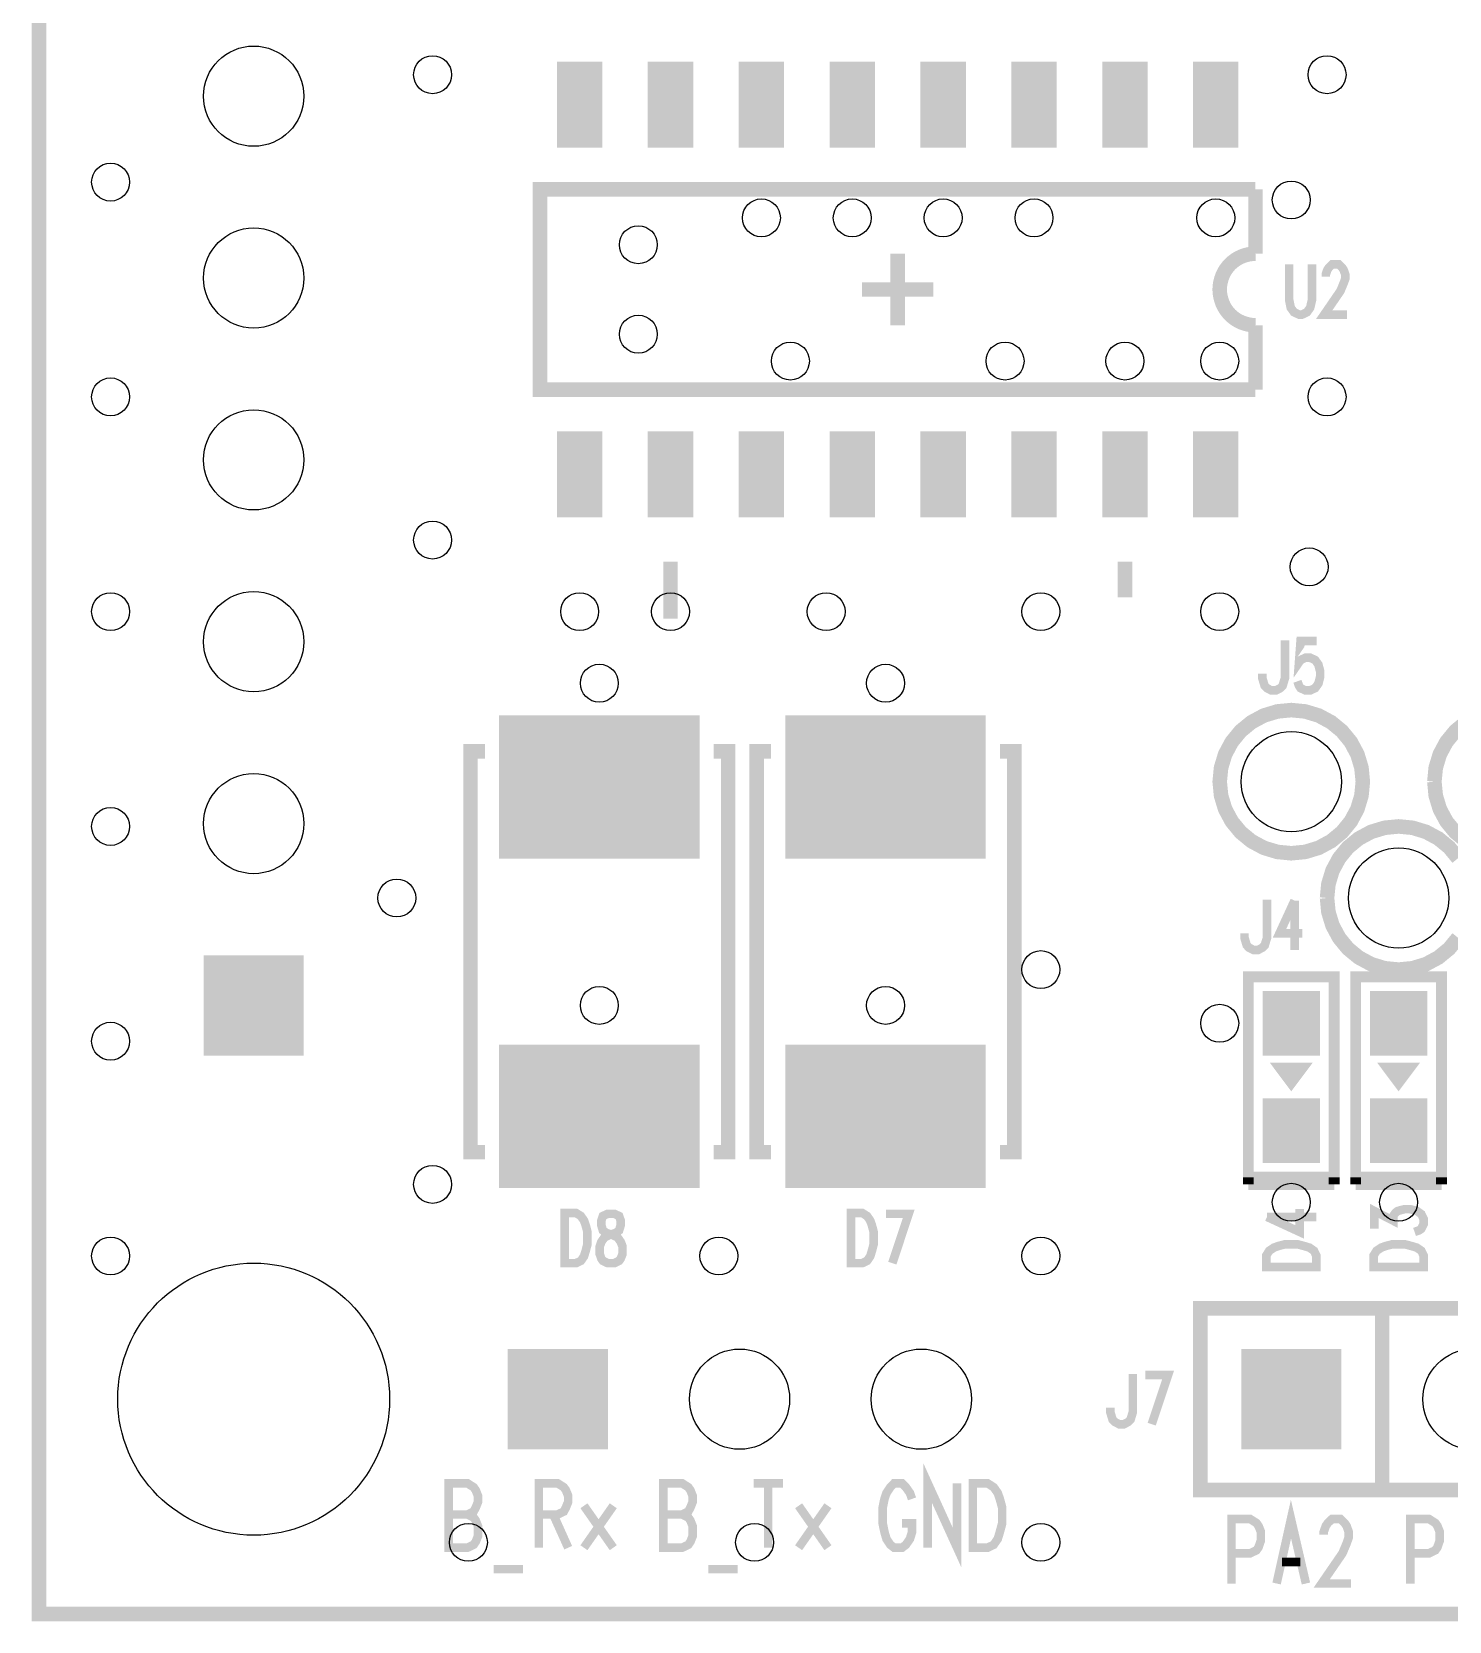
# Model space of a CAD drawing. Extents: x -0.1 to 57.1, y -0.1 to 42.5.
# Drawn here: x -0.1 to 19.71, y -0.1 to 22.1 of the extents above; entities that cross this region are included whole.
import ezdxf

# ---------------------------------------------------------------- set-up
doc = ezdxf.new("R2010")
doc.units = 0
doc.layers.get('0').update_dxf_attribs({"linetype": 'CONTINUOUS'})
doc.layers.add('02_ASSY1_GBR', color=6, linetype='CONTINUOUS')

# ---------------------------------------------------------------- blocks, each defined once
blk = doc.blocks.new('ROUND_13')
blk.add_circle((0, 0), 0.7)
blk = doc.blocks.new('ROUND_125')
blk.add_circle((0, 0), 1.9)
blk = doc.blocks.new('SQUARE_126')
blk.add_solid([(0.7, 0.7), (0.7, -0.7), (-0.7, 0.7), (-0.7, -0.7)])
blk = doc.blocks.new('RECTANGLE_130')
blk.add_solid([(1.4, 1), (1.4, -1), (-1.4, 1), (-1.4, -1)])
blk = doc.blocks.new('RECTANGLE_132')
blk.add_solid([(0.4, 0.45), (0.4, -0.45), (-0.4, 0.45), (-0.4, -0.45)])
blk = doc.blocks.new('ROUND_177')
blk.add_circle((0, 0), 0.265)

msp = doc.modelspace()

# ---------------------------------------------------------------- linework, layer by layer
at = {"layer": '02_ASSY1_GBR'}
for points, const_width in [([(0, 0), (57, 0), (57, 35), (0, 35), (0, 0)], 0.2032), ([(7.555, 21.683), (7.555, 20.483)], 0.635), ([(8.825, 21.683), (8.825, 20.483)], 0.635), ([(10.095, 21.683), (10.095, 20.483)], 0.635), ([(11.365, 21.683), (11.365, 20.483)], 0.635), ([(12.635, 21.683), (12.635, 20.483)], 0.635), ([(13.905, 21.683), (13.905, 20.483)], 0.635), ([(15.175, 21.683), (15.175, 20.483)], 0.635), ([(16.445, 21.683), (16.445, 20.483)], 0.635), ([(17, 17.1), (7, 17.1), (7, 19.9), (17, 19.9)], 0.2032), ([(17, 19.9), (17, 19)], 0.2032), ([(12, 19), (12, 18)], 0.2032), ([(17, 18), (16.951, 18.002), (16.902, 18.01), (16.855, 18.022), (16.809, 18.038), (16.764, 18.059), (16.722, 18.084), (16.683, 18.113), (16.646, 18.146), (16.613, 18.183), (16.584, 18.222), (16.559, 18.264), (16.538, 18.309), (16.522, 18.355), (16.51, 18.402), (16.502, 18.451), (16.5, 18.5), (16.502, 18.549), (16.51, 18.598), (16.522, 18.645), (16.538, 18.691), (16.559, 18.736), (16.584, 18.778), (16.613, 18.817), (16.646, 18.854), (16.683, 18.887), (16.722, 18.916), (16.764, 18.941), (16.809, 18.962), (16.855, 18.978), (16.902, 18.99), (16.951, 18.998), (17, 19)], 0.2032), ([(17.471, 18.85), (17.471, 18.352), (17.493, 18.245), (17.538, 18.182), (17.608, 18.15), (17.652, 18.15), (17.719, 18.182), (17.764, 18.245), (17.789, 18.352), (17.789, 18.85)], 0.12), ([(17.983, 18.68), (17.983, 18.712), (18.005, 18.776), (18.028, 18.808), (18.072, 18.85), (18.165, 18.85), (18.209, 18.808), (18.231, 18.776), (18.254, 18.712), (18.254, 18.648), (18.231, 18.585), (18.187, 18.479), (17.961, 18.15), (18.279, 18.15)], 0.12), ([(12.5, 18.5), (11.5, 18.5)], 0.2032), ([(17, 17.1), (17, 18)], 0.2032), ([(7.555, 16.518), (7.555, 15.318)], 0.635), ([(8.825, 16.518), (8.825, 15.318)], 0.635), ([(10.095, 16.518), (10.095, 15.318)], 0.635), ([(11.365, 16.518), (11.365, 15.318)], 0.635), ([(12.635, 16.518), (12.635, 15.318)], 0.635), ([(13.905, 16.518), (13.905, 15.318)], 0.635), ([(15.175, 16.518), (15.175, 15.318)], 0.635), ([(16.445, 16.518), (16.445, 15.318)], 0.635), ([(8.825, 14.7), (8.825, 13.9)], 0.2032), ([(15.175, 14.7), (15.175, 14.2)], 0.2032), ([(17.411, 13.6), (17.411, 13.07), (17.379, 12.964), (17.347, 12.932), (17.287, 12.9), (17.22, 12.9), (17.159, 12.932), (17.128, 12.964), (17.096, 13.07), (17.096, 13.133)], 0.12), ([(17.856, 13.589), (17.63, 13.589), (17.608, 13.292), (17.63, 13.324), (17.697, 13.356), (17.764, 13.356), (17.834, 13.324), (17.879, 13.261), (17.904, 13.165), (17.904, 13.091), (17.879, 12.995), (17.834, 12.932), (17.764, 12.9), (17.697, 12.9), (17.63, 12.932), (17.608, 12.964), (17.586, 13.027)], 0.12), ([(16.5, 11.625), (16.519, 11.43), (16.576, 11.242), (16.669, 11.069), (16.793, 10.918), (16.944, 10.794), (17.117, 10.701), (17.305, 10.644), (17.5, 10.625), (17.695, 10.644), (17.883, 10.701), (18.056, 10.794), (18.207, 10.918), (18.331, 11.069), (18.424, 11.242), (18.481, 11.43), (18.5, 11.625), (18.481, 11.82), (18.424, 12.008), (18.331, 12.181), (18.207, 12.332), (18.056, 12.456), (17.883, 12.549), (17.695, 12.606), (17.5, 12.625), (17.305, 12.606), (17.117, 12.549), (16.944, 12.456), (16.793, 12.332), (16.669, 12.181), (16.576, 12.008), (16.519, 11.82), (16.5, 11.625)], 0.2032), ([(19.944, 12.456), (19.793, 12.332), (19.669, 12.181), (19.576, 12.008), (19.519, 11.82), (19.5, 11.625)], 0.2032), ([(6.23, 6.45), (6.03, 6.45), (6.03, 12.05), (6.23, 12.05)], 0.2032), ([(9.43, 6.45), (9.63, 6.45), (9.63, 12.05), (9.43, 12.05)], 0.2032), ([(10.23, 6.45), (10.03, 6.45), (10.03, 12.05), (10.23, 12.05)], 0.2032), ([(13.43, 6.45), (13.63, 6.45), (13.63, 12.05), (13.43, 12.05)], 0.2032), ([(19.5, 11.625), (19.519, 11.43), (19.576, 11.242), (19.669, 11.069), (19.793, 10.918), (19.944, 10.794)], 0.2032), ([(19.831, 10.556), (19.707, 10.707), (19.556, 10.831), (19.383, 10.924), (19.195, 10.981), (19, 11), (18.805, 10.981), (18.617, 10.924), (18.444, 10.831), (18.293, 10.707), (18.169, 10.556), (18.076, 10.383), (18.019, 10.195), (18, 10)], 0.2032), ([(17.161, 9.975), (17.161, 9.445), (17.129, 9.339), (17.097, 9.307), (17.037, 9.275), (16.97, 9.275), (16.909, 9.307), (16.878, 9.339), (16.846, 9.445), (16.846, 9.508)], 0.12), ([(17.546, 9.964), (17.336, 9.508), (17.654, 9.508)], 0.12), ([(17.546, 9.964), (17.546, 9.275)], 0.12), ([(18, 10), (18.019, 9.805), (18.076, 9.617), (18.169, 9.444), (18.293, 9.293), (18.444, 9.169), (18.617, 9.076), (18.805, 9.019), (19, 9), (19.195, 9.019), (19.383, 9.076), (19.556, 9.169), (19.707, 9.293), (19.831, 9.444)], 0.2032), ([(18.1, 8.9), (16.9, 8.9), (16.9, 6.1), (18.1, 6.1), (18.1, 8.9)], 0.1524), ([(19.6, 8.9), (18.4, 8.9), (18.4, 6.1), (19.6, 6.1), (19.6, 8.9)], 0.1524), ([(16.9, 6.1), (16.9, 6)], 0.1524), ([(18.1, 6), (16.9, 6)], 0.1524), ([(18.1, 6.1), (18.1, 6)], 0.1524), ([(18.4, 6.1), (18.4, 6)], 0.1524), ([(19.6, 6), (18.4, 6)], 0.1524), ([(19.6, 6.1), (19.6, 6)], 0.1524), ([(7.346, 5.6), (7.505, 5.6), (7.572, 5.558), (7.616, 5.494), (7.639, 5.43), (7.664, 5.335), (7.664, 5.165), (7.639, 5.07), (7.616, 4.995), (7.572, 4.932), (7.505, 4.9), (7.346, 4.9), (7.346, 5.6)], 0.12), ([(7.947, 5.589), (7.88, 5.558), (7.858, 5.494), (7.858, 5.43), (7.88, 5.356), (7.925, 5.324), (8.017, 5.292), (8.084, 5.261), (8.129, 5.197), (8.154, 5.133), (8.154, 5.027), (8.129, 4.964), (8.106, 4.932), (8.04, 4.9), (7.947, 4.9), (7.88, 4.932), (7.858, 4.964), (7.836, 5.027), (7.836, 5.133), (7.858, 5.197), (7.903, 5.261), (7.97, 5.292), (8.062, 5.324), (8.106, 5.356), (8.129, 5.43), (8.129, 5.494), (8.106, 5.558), (8.04, 5.589), (7.947, 5.589)], 0.12), ([(11.346, 5.6), (11.505, 5.6), (11.572, 5.558), (11.616, 5.494), (11.639, 5.43), (11.664, 5.335), (11.664, 5.165), (11.639, 5.07), (11.616, 4.995), (11.572, 4.932), (11.505, 4.9), (11.346, 4.9), (11.346, 5.6)], 0.12), ([(11.836, 5.589), (12.154, 5.589), (11.925, 4.9)], 0.12), ([(17.161, 5.546), (17.617, 5.336), (17.617, 5.654)], 0.12), ([(17.161, 5.546), (17.85, 5.546)], 0.12), ([(18.661, 5.38), (18.661, 5.629), (18.926, 5.492), (18.926, 5.562), (18.958, 5.606), (18.989, 5.629), (19.085, 5.654), (19.159, 5.654), (19.255, 5.629), (19.318, 5.584), (19.35, 5.517), (19.35, 5.447), (19.318, 5.38), (19.286, 5.358), (19.223, 5.336)], 0.12), ([(17.15, 4.846), (17.15, 5.005), (17.192, 5.072), (17.256, 5.116), (17.32, 5.139), (17.415, 5.164), (17.585, 5.164), (17.68, 5.139), (17.755, 5.116), (17.818, 5.072), (17.85, 5.005), (17.85, 4.846), (17.15, 4.846)], 0.12), ([(18.65, 4.846), (18.65, 5.005), (18.692, 5.072), (18.756, 5.116), (18.82, 5.139), (18.915, 5.164), (19.085, 5.164), (19.18, 5.139), (19.255, 5.116), (19.318, 5.072), (19.35, 5.005), (19.35, 4.846), (18.65, 4.846)], 0.12), ([(16.23, 4.27), (16.23, 1.73), (28.93, 1.73), (28.93, 4.27), (16.23, 4.27)], 0.2032), ([(18.77, 4.27), (18.77, 1.73)], 0.2032), ([(15.286, 3.35), (15.286, 2.82), (15.254, 2.714), (15.222, 2.682), (15.162, 2.65), (15.095, 2.65), (15.034, 2.682), (15.003, 2.714), (14.971, 2.82), (14.971, 2.883)], 0.12), ([(15.461, 3.339), (15.779, 3.339), (15.55, 2.65)], 0.12), ([(12.42, 0.925), (12.42, 1.825), (12.83, 0.925), (12.83, 1.825)], 0.12), ([(5.725, 1.389), (5.987, 1.389), (6.073, 1.348), (6.102, 1.307), (6.135, 1.225), (6.135, 1.089), (6.102, 1.007), (6.073, 0.966), (5.987, 0.925), (5.725, 0.925), (5.725, 1.825), (5.987, 1.825), (6.073, 1.77), (6.102, 1.73), (6.135, 1.648), (6.135, 1.566), (6.102, 1.484), (6.073, 1.43), (5.987, 1.389)], 0.12), ([(6.985, 0.925), (6.985, 1.825), (7.247, 1.825), (7.333, 1.77), (7.362, 1.73), (7.395, 1.648), (7.395, 1.566), (7.362, 1.484), (7.333, 1.43), (7.247, 1.389), (6.985, 1.389)], 0.12), ([(8.725, 1.389), (8.987, 1.389), (9.073, 1.348), (9.102, 1.307), (9.135, 1.225), (9.135, 1.089), (9.102, 1.007), (9.073, 0.966), (8.987, 0.925), (8.725, 0.925), (8.725, 1.825), (8.987, 1.825), (9.073, 1.77), (9.102, 1.73), (9.135, 1.648), (9.135, 1.566), (9.102, 1.484), (9.073, 1.43), (8.987, 1.389)], 0.12), ([(9.985, 1.825), (10.395, 1.825)], 0.12), ([(10.19, 1.825), (10.19, 0.925)], 0.12), ([(12.2, 1.607), (12.171, 1.689), (12.114, 1.77), (12.061, 1.825), (11.95, 1.825), (11.897, 1.77), (11.843, 1.689), (11.815, 1.607), (11.79, 1.484), (11.79, 1.266), (11.815, 1.143), (11.843, 1.048), (11.897, 0.966), (11.95, 0.925), (12.061, 0.925), (12.114, 0.966), (12.171, 1.048), (12.2, 1.143), (12.2, 1.266), (12.061, 1.266)], 0.12), ([(13.05, 1.825), (13.255, 1.825), (13.341, 1.77), (13.398, 1.689), (13.427, 1.607), (13.46, 1.484), (13.46, 1.266), (13.427, 1.143), (13.398, 1.048), (13.341, 0.966), (13.255, 0.925), (13.05, 0.925), (13.05, 1.825)], 0.12), ([(8.025, 1.511), (7.615, 0.925)], 0.12), ([(7.615, 1.511), (8.025, 0.925)], 0.12), ([(11.025, 1.511), (10.615, 0.925)], 0.12), ([(10.615, 1.511), (11.025, 0.925)], 0.12), ([(17.295, 0.425), (17.496, 1.325), (17.705, 0.425)], 0.12), ([(7.186, 1.389), (7.395, 0.925)], 0.12), ([(16.665, 0.425), (16.665, 1.325), (16.927, 1.325), (17.013, 1.27), (17.042, 1.23), (17.075, 1.148), (17.075, 1.025), (17.042, 0.93), (17.013, 0.889), (16.927, 0.848), (16.665, 0.848)], 0.12), ([(17.954, 1.107), (17.954, 1.148), (17.983, 1.23), (18.011, 1.27), (18.069, 1.325), (18.187, 1.325), (18.245, 1.27), (18.273, 1.23), (18.302, 1.148), (18.302, 1.066), (18.273, 0.984), (18.216, 0.848), (17.925, 0.425), (18.335, 0.425)], 0.12), ([(19.165, 0.425), (19.165, 1.325), (19.427, 1.325), (19.513, 1.27), (19.542, 1.23), (19.575, 1.148), (19.575, 1.025), (19.542, 0.93), (19.513, 0.889), (19.427, 0.848), (19.165, 0.848)], 0.12), ([(6.355, 0.625), (6.765, 0.625)], 0.12), ([(9.355, 0.625), (9.765, 0.625)], 0.12), ([(17.369, 0.725), (17.627, 0.725)], 0.12)]:
    msp.add_lwpolyline(points, dxfattribs=dict(at, const_width=const_width))
for points in [[(17.200048, 7.699938), (17.799922, 7.699968), (17.799898, 7.699938), (17.799922, 7.699968)], [(17.499982, 7.300026), (17.200048, 7.699938), (17.499982, 7.300026), (17.799898, 7.699938)], [(18.700048, 7.699938), (19.299922, 7.699968), (19.299898, 7.699938), (19.299922, 7.699968)], [(18.999982, 7.300026), (18.700048, 7.699938), (18.999982, 7.300026), (19.299898, 7.699938)]]:
    msp.add_solid(points, dxfattribs=at)

# ---------------------------------------------------------------- block references
for name, p in [('ROUND_13', (3, 21.2)), ('ROUND_177', (5.5, 21.5)), ('ROUND_177', (18, 21.5)), ('ROUND_177', (1, 20)), ('ROUND_177', (17.5, 19.75)), ('ROUND_177', (10.095, 19.5)), ('ROUND_177', (11.365, 19.5)), ('ROUND_177', (12.635, 19.5)), ('ROUND_177', (13.905, 19.5)), ('ROUND_177', (16.445, 19.5)), ('ROUND_13', (3, 18.66)), ('ROUND_177', (8.375, 19.125)), ('ROUND_177', (8.375, 17.875)), ('ROUND_177', (10.5, 17.5)), ('ROUND_177', (13.5, 17.5)), ('ROUND_177', (15.175, 17.5)), ('ROUND_177', (16.5, 17.5)), ('ROUND_177', (1, 17)), ('ROUND_177', (18, 17)), ('ROUND_13', (3, 16.12)), ('ROUND_177', (5.5, 15)), ('ROUND_177', (17.75, 14.625)), ('ROUND_177', (1, 14)), ('ROUND_13', (3, 13.58)), ('ROUND_177', (7.555, 14)), ('ROUND_177', (8.825, 14)), ('ROUND_177', (11, 14)), ('ROUND_177', (14, 14)), ('ROUND_177', (16.5, 14)), ('ROUND_177', (7.83, 13)), ('ROUND_177', (11.83, 13)), ('RECTANGLE_130', (7.83, 11.55)), ('RECTANGLE_130', (11.83, 11.55)), ('ROUND_13', (17.5, 11.625)), ('ROUND_13', (3, 11.04)), ('ROUND_177', (1, 11)), ('ROUND_13', (19, 10)), ('ROUND_177', (5, 10)), ('SQUARE_126', (3, 8.5)), ('ROUND_177', (14, 9)), ('ROUND_177', (7.83, 8.5)), ('ROUND_177', (11.83, 8.5)), ('RECTANGLE_132', (17.5, 8.25)), ('RECTANGLE_132', (19, 8.25)), ('ROUND_177', (16.5, 8.25)), ('ROUND_177', (1, 8)), ('RECTANGLE_130', (7.83, 6.95)), ('RECTANGLE_130', (11.83, 6.95)), ('RECTANGLE_132', (17.5, 6.75)), ('RECTANGLE_132', (19, 6.75)), ('ROUND_177', (5.5, 6)), ('ROUND_177', (17.5, 5.75)), ('ROUND_177', (19, 5.75)), ('ROUND_177', (1, 5)), ('ROUND_177', (9.5, 5)), ('ROUND_177', (14, 5)), ('ROUND_125', (3, 3)), ('SQUARE_126', (7.25, 3)), ('ROUND_13', (9.79, 3)), ('ROUND_13', (12.33, 3)), ('SQUARE_126', (17.5, 3)), ('ROUND_13', (20.04, 3)), ('ROUND_177', (6, 1)), ('ROUND_177', (10, 1)), ('ROUND_177', (14, 1))]:
    msp.add_blockref(name, p, dxfattribs=at)

doc.saveas('drawing.dxf')
